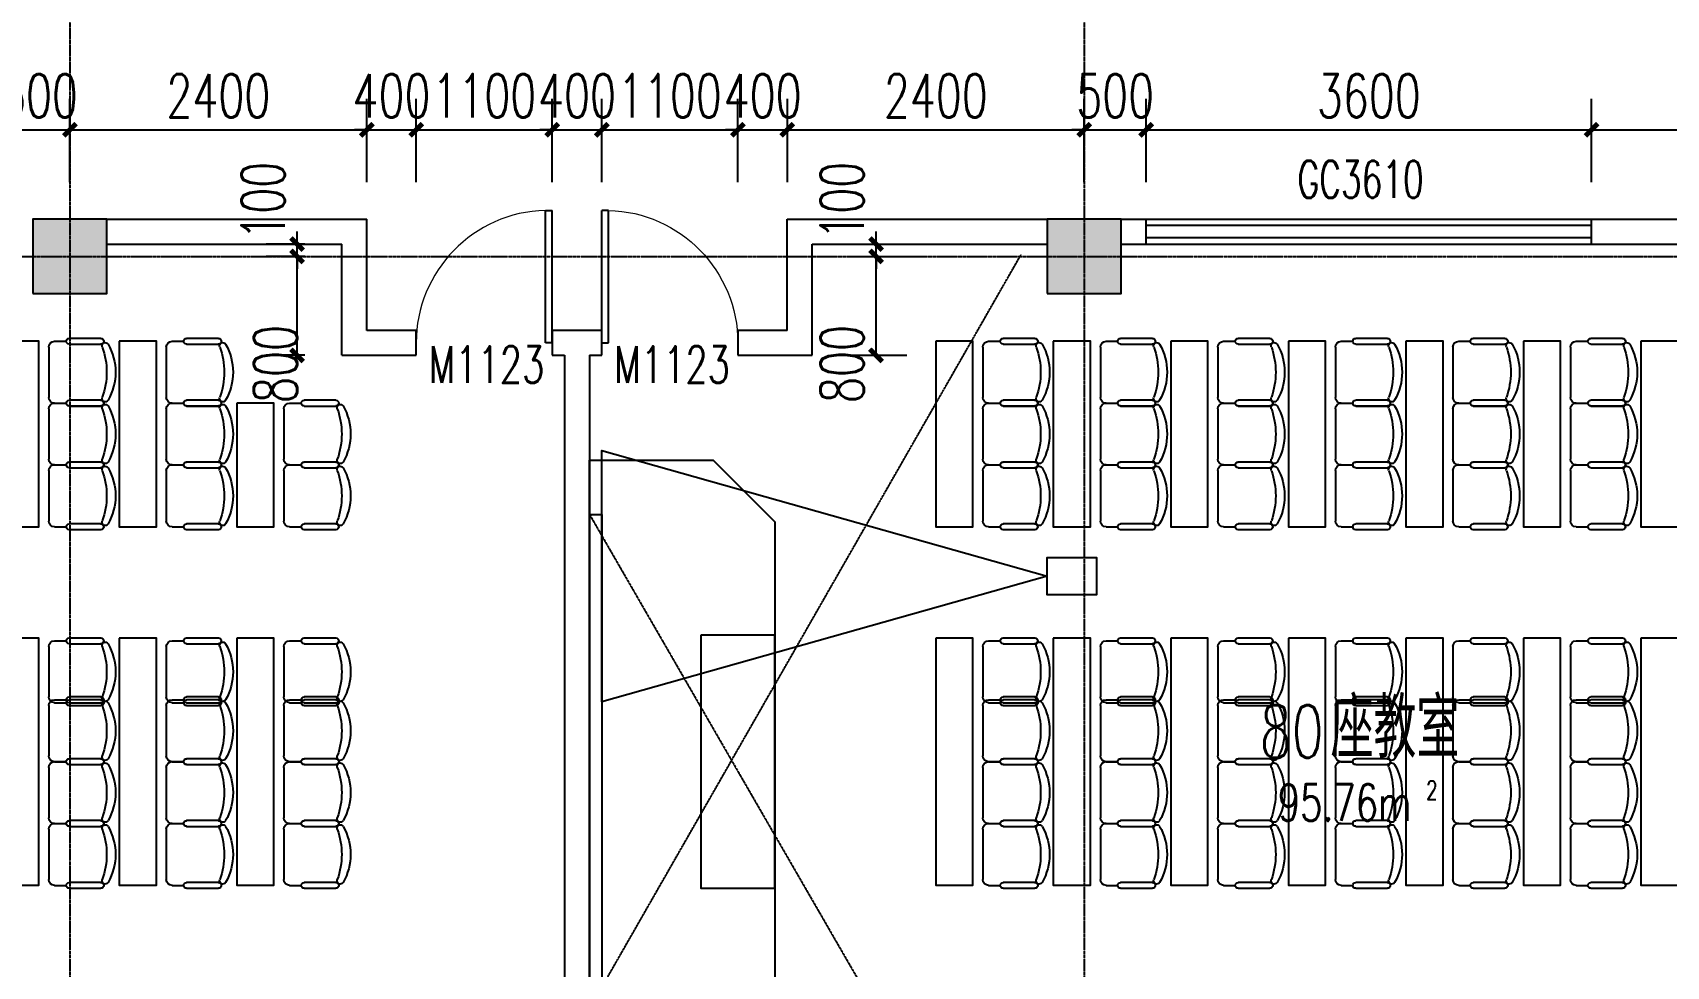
# Model space of a CAD drawing. Header units: millimetres. Extents: x 0 to 118900, y 0 to 84100.
# Drawn here: x 53398 to 66603, y 58048 to 65599 of the extents above; entities that cross this region are included whole.
import ezdxf

# ---------------------------------------------------------------- set-up
doc = ezdxf.new("R2010")
doc.units = ezdxf.units.MM
doc.linetypes.add('DASH', pattern=[0.35, 0.25, -0.1])
doc.linetypes.add('DOTE', pattern=[2.42, 2, -0.2, 0.02, -0.2])
for name, color, linetype in [('COLUMN', 2, 'Continuous'), ('DOOR', 4, 'Continuous'), ('DOTE', 1, 'DOTE'), ('FUR', 36, 'Continuous'), ('PUB_DIM', 3, 'Continuous'), ('PUB_HATCH', 8, 'Continuous'), ('SEE', 5, 'Continuous'), ('SPACE', 7, 'Continuous'), ('WALL', 2, 'Continuous'), ('WINDOW', 4, 'Continuous'), ('WINDOW_TEXT', 7, 'Continuous')]:
    doc.layers.add(name, color=color, linetype=linetype)
doc.styles.add('_TCH_SPACE', font='SIMPLEX', dxfattribs={"height": 5, "bigfont": 'GBCBIG'})
doc.styles.add('_TCH_WINDOW', font='SIMPLEX', dxfattribs={"height": 3.5, "bigfont": 'GBCBIG'})
doc.styles.add('DIM_FONT', font='SIMPLEX', dxfattribs={"width": 0.7, "bigfont": 'GBCBIG'})
doc.styles.add('仿宋单线', font='tjromans.shx', dxfattribs={"width": 0.65, "bigfont": 'tjhztxt.shx'})
doc.dimstyles.new('_TCH_ARCH&&100', dxfattribs={"dimtxt": 350, "dimasz": 100, "dimexe": 250, "dimexo": 300, "dimgap": 100, "dimtad": 1, "dimdec": 0, "dimzin": 0, "dimdsep": 46, "dimtxsty": 'DIM_FONT', "dimblk": 'ARCHTICK', "dimcen": 0.09, "dimclrt": 7, "dimazin": 2, "dimtfac": 1, "dimtdec": 0, "dimtix": 1, "dimtmove": 2, "dimatfit": 3, "dimldrblk": 'ARCHTICK', "dimfxl": 1, "dimtolj": 1, "dimtzin": 0, "dimarcsym": 0})

# ---------------------------------------------------------------- blocks, each defined once
blk = doc.blocks.new('A$C2A1F14C1')
for p, q in [((137, 228), (351, 228)), ((0, -170), (0, 170)), ((39, 209), (117, 209)), ((351, 189), (137, 189)), ((39, -209), (117, -209)), ((137, -189), (351, -189)), ((351, -228), (137, -228))]:
    blk.add_line(p, q)
for centre, radius, start, end in [((137, 209), 19.5, 90, 270), ((351, 209), 19.5, 270, 90), ((39, 170), 39, 90, 180), ((381, 178), 21.9, 31.8908, 201.2393), ((-116, 0), 506, 340.4246, 19.5754), ((68, 0), 382, 330.2912, 29.7088), ((39, -170), 39, 180, 270), ((137, -209), 19.5, 90, 270), ((351, -209), 19.5, 270, 90), ((381, -178), 21.9, 158.7607, 328.1092)]:
    blk.add_arc(centre, radius, start, end)
blk = doc.blocks.new('80 SEATS')
at = {"layer": 'FUR'}
for points in [[(1068065, 1663756), (1068065, 1662256), (1067765, 1662256), (1067765, 1663756), (1068065, 1663756)], [(1069015, 1663756), (1069015, 1662256), (1068715, 1662256), (1068715, 1663756), (1069015, 1663756)], [(1069965, 1663756), (1069965, 1662256), (1069665, 1662256), (1069665, 1663756), (1069965, 1663756)], [(1070915, 1663756), (1070915, 1662256), (1070615, 1662256), (1070615, 1663756), (1070915, 1663756)], [(1071865, 1663756), (1071865, 1662256), (1071565, 1662256), (1071565, 1663756), (1071865, 1663756)], [(1072815, 1663756), (1072815, 1662256), (1072515, 1662256), (1072515, 1663756), (1072815, 1663756)], [(1073765, 1663756), (1073765, 1662256), (1073465, 1662256), (1073465, 1663756), (1073765, 1663756)], [(1074715, 1663756), (1074715, 1662256), (1074415, 1662256), (1074415, 1663756), (1074715, 1663756)], [(1075665, 1663756), (1075665, 1662256), (1075365, 1662256), (1075365, 1663756), (1075665, 1663756)], [(1077565, 1659332), (1077565, 1661379), (1076965, 1661379), (1076965, 1659332), (1077565, 1659332)], [(1069015, 1659356), (1069015, 1661356), (1068715, 1661356), (1068715, 1659356), (1069015, 1659356)], [(1069965, 1659356), (1069965, 1661356), (1069665, 1661356), (1069665, 1659356), (1069965, 1659356)], [(1070915, 1659356), (1070915, 1661356), (1070615, 1661356), (1070615, 1659356), (1070915, 1659356)], [(1071865, 1659356), (1071865, 1661356), (1071565, 1661356), (1071565, 1659356), (1071865, 1659356)], [(1072815, 1659356), (1072815, 1661356), (1072515, 1661356), (1072515, 1659356), (1072815, 1659356)], [(1073765, 1659356), (1073765, 1661356), (1073465, 1661356), (1073465, 1659356), (1073765, 1659356)], [(1074715, 1659356), (1074715, 1661356), (1074415, 1661356), (1074415, 1659356), (1074715, 1659356)], [(1075665, 1659356), (1075665, 1661356), (1075365, 1661356), (1075365, 1659356), (1075665, 1659356)], [(1069015, 1657456), (1069015, 1658456), (1068715, 1658456), (1068715, 1657456), (1069015, 1657456)], [(1069965, 1656956), (1069965, 1658456), (1069665, 1658456), (1069665, 1656956), (1069965, 1656956)], [(1070915, 1656956), (1070915, 1658456), (1070615, 1658456), (1070615, 1656956), (1070915, 1656956)], [(1071865, 1656956), (1071865, 1658456), (1071565, 1658456), (1071565, 1656956), (1071865, 1656956)], [(1072815, 1656956), (1072815, 1658456), (1072515, 1658456), (1072515, 1656956), (1072815, 1656956)], [(1073765, 1656956), (1073765, 1658456), (1073465, 1658456), (1073465, 1656956), (1073765, 1656956)], [(1074715, 1656956), (1074715, 1658456), (1074415, 1658456), (1074415, 1656956), (1074715, 1656956)], [(1075665, 1656956), (1075665, 1658456), (1075365, 1658456), (1075365, 1656956), (1075665, 1656956)]]:
    blk.add_lwpolyline(points, dxfattribs=at)
for points in [[(1077465, 1662794), (1078465, 1662794), (1078465, 1657917), (1077465, 1657917), (1076965, 1658417), (1076965, 1662294)], [(1078365, 1658356), (1078365, 1662356), (1078465, 1662356), (1078465, 1658356)]]:
    blk.add_lwpolyline(points, close=True, dxfattribs=at)
at = {"layer": 'SEE', "linetype": 'DASH'}
for p, q in [((1078465, 1658356), (1075117, 1664156)), ((1078465, 1662356), (1074976, 1656256))]:
    blk.add_line(p, q, dxfattribs=at)
at = {"layer": 'SEE'}
blk.add_lwpolyline([(1074765, 1658856), (1074765, 1658706), (1074365, 1658706), (1074365, 1659006), (1074765, 1659006), (1074765, 1658856), (1078365, 1659871), (1078365, 1657840)], close=True, dxfattribs=at)
at = {"layer": 'FUR', "extrusion": (0, 0, -1), "xscale": -1.198432564735413, "yscale": 1.198432445181377, "zscale": -1.198432564735413, "rotation": 180}
for p in [(-1067685, 1663506), (-1068635, 1663506), (-1069585, 1663506), (-1070535, 1663506), (-1071485, 1663506), (-1072435, 1663506), (-1073385, 1663506), (-1074335, 1663506), (-1075285, 1663506), (-1067685, 1663006), (-1068635, 1663006), (-1069585, 1663006), (-1070535, 1663006), (-1071485, 1663006), (-1072435, 1663006), (-1073385, 1663006), (-1074335, 1663006), (-1075285, 1663006), (-1067685, 1662506), (-1068635, 1662506), (-1069585, 1662506), (-1070535, 1662506), (-1071485, 1662506), (-1072435, 1662506), (-1073385, 1662506), (-1074335, 1662506), (-1075285, 1662506)]:
    blk.add_blockref('A$C2A1F14C1', p, dxfattribs=at)
at = {"layer": 'FUR', "xscale": -1.198432564735413, "yscale": 1.198432445181377, "zscale": 1.198432564735413}
for p in [(1068635, 1661106), (1069585, 1661106), (1070535, 1661106), (1071485, 1661106), (1072435, 1661106), (1073385, 1661106), (1074335, 1661106), (1075285, 1661106), (1068635, 1660606), (1069585, 1660606), (1070535, 1660606), (1071485, 1660606), (1072435, 1660606), (1073385, 1660606), (1074335, 1660606), (1075285, 1660606), (1068635, 1660106), (1069585, 1660106), (1070535, 1660106), (1071485, 1660106), (1072435, 1660106), (1073385, 1660106), (1074335, 1660106), (1075285, 1660106), (1068635, 1659629), (1069585, 1659629), (1070535, 1659629), (1071485, 1659629), (1072435, 1659629), (1073385, 1659629), (1074335, 1659629), (1075285, 1659629), (1068635, 1658206), (1069585, 1658206), (1070535, 1658206), (1071485, 1658206), (1072435, 1658206), (1073385, 1658206), (1074335, 1658206), (1075285, 1658206), (1068635, 1657706), (1069585, 1657706), (1070535, 1657706), (1071485, 1657706), (1072435, 1657706), (1073385, 1657706), (1074335, 1657706), (1075285, 1657706), (1069585, 1657206), (1070535, 1657206), (1071485, 1657206), (1072435, 1657206), (1073385, 1657206), (1074335, 1657206), (1075285, 1657206)]:
    blk.add_blockref('A$C2A1F14C1', p, dxfattribs=at)
blk = doc.blocks.new('WD-HIGH')
at = {"layer": 'WINDOW'}
for p, q in [((1050564, 1525426), (1050564, 1525626)), ((1054164, 1525426), (1054164, 1525626))]:
    blk.add_line(p, q, dxfattribs=at)
at = {"layer": 'WINDOW', "linetype": 'DASH', "extrusion": (0, 0, -1)}
for p, q in [((1054164, 1525576), (1050564, 1525576)), ((1054164, 1525476), (1050564, 1525476))]:
    blk.add_line(p, q, dxfattribs=at)
at = {"layer": 'WINDOW_TEXT', "style": '仿宋单线', "width": 0.65}
blk.add_text('GC3610', height=300, dxfattribs=at).set_placement((1051788, 1525799))
blk = doc.blocks.new('AXIS-NET-07')
at = {"layer": 'DOTE'}
for p, q in [((760744, 1612362.8), (760744, 1540152.8)), ((768944, 1612362.8), (768944, 1540152.8)), ((716444, 1598052.8), (796044, 1598052.8))]:
    blk.add_line(p, q, dxfattribs=at)
blk = doc.blocks.new('_FZH')
blk.add_lwpolyline([(-0.5, -0.5), (0.5, -0.5), (0.5, 0.5), (-0.5, 0.5)], close=True)
at = {"layer": 'PUB_HATCH'}
blk.add_solid([(-0.5, -0.5), (0.5, -0.5), (-0.5, 0.5), (0.5, 0.5)], dxfattribs=at)
blk = doc.blocks.new('$DorLib2D$00000001')
for p, q in [((0.45, 0.975), (0.5, 0.975)), ((0.45, 0), (0.45, 0.975)), ((0.5, 0), (0.5, 0.975)), ((0.5, 0), (0.45, 0))]:
    blk.add_line(p, q)
at = {"lineweight": 13}
blk.add_arc((0.475, 0), 0.975, 91.4693, 180, dxfattribs=at)
blk = doc.blocks.new('_ArchTick')
at = {"color": 0, "linetype": 'ByBlock', "const_width": 0.4}
blk.add_lwpolyline([(-0.5, -0.5), (0.5, 0.5)], dxfattribs=at)
blk = doc.blocks.new('*D130')
at = {"layer": 'Defpoints', "color": 0, "transparency": 16777216}
for p in [(55535, 63790), (55898, 63790), (55898, 62990)]:
    blk.add_point(p, dxfattribs=at)
at = {"layer": 'PUB_DIM', "color": 0, "lineweight": -2, "transparency": 16777216}
for p, q in [((55598, 63790), (55285, 63790)), ((55535, 62990), (55535, 63790)), ((55598, 62990), (55285, 62990))]:
    blk.add_line(p, q, dxfattribs=at)
at = {"layer": 'PUB_DIM', "color": 0, "lineweight": -2, "transparency": 16777216, "xscale": 100, "yscale": 100, "zscale": 100}
for p, rotation in [((55535, 63790), 90), ((55535, 62990), 270)]:
    blk.add_blockref('_ArchTick', p, dxfattribs=dict(at, rotation=rotation))
at = {"layer": 'PUB_DIM', "color": 7, "transparency": 16777216, "insert": (55360, 62920), "char_height": 350, "attachment_point": 5, "rotation": 90, "style": 'DIM_FONT'}
blk.add_mtext('\\A1;800', dxfattribs=at)
blk = doc.blocks.new('*D131')
at = {"layer": 'Defpoints', "color": 0, "transparency": 16777216}
for p in [(55535, 63890), (55898, 63890), (55898, 63790)]:
    blk.add_point(p, dxfattribs=at)
at = {"layer": 'PUB_DIM', "color": 0, "lineweight": -2, "transparency": 16777216}
for p, q in [((55535, 63890), (55535, 63990)), ((55598, 63890), (55285, 63890)), ((55598, 63790), (55285, 63790)), ((55535, 63790), (55535, 63890)), ((55535, 63790), (55535, 63690))]:
    blk.add_line(p, q, dxfattribs=at)
at = {"layer": 'PUB_DIM', "color": 0, "lineweight": -2, "transparency": 16777216, "xscale": 100, "yscale": 100, "zscale": 100}
for p, rotation in [((55535, 63890), 270), ((55535, 63790), 90)]:
    blk.add_blockref('_ArchTick', p, dxfattribs=dict(at, rotation=rotation))
at = {"layer": 'PUB_DIM', "color": 7, "transparency": 16777216, "insert": (55260, 64240), "char_height": 350, "attachment_point": 5, "rotation": 90, "style": 'DIM_FONT'}
blk.add_mtext('\\A1;100', dxfattribs=at)
blk = doc.blocks.new('*D132')
at = {"layer": 'Defpoints', "color": 0, "transparency": 16777216}
for p in [(59698, 63790), (60215, 63790), (59698, 62990)]:
    blk.add_point(p, dxfattribs=at)
at = {"layer": 'PUB_DIM', "color": 0, "lineweight": -2, "transparency": 16777216}
for p, q in [((59998, 63790), (60465, 63790)), ((60215, 62990), (60215, 63790)), ((59998, 62990), (60465, 62990))]:
    blk.add_line(p, q, dxfattribs=at)
at = {"layer": 'PUB_DIM', "color": 0, "lineweight": -2, "transparency": 16777216, "xscale": 100, "yscale": 100, "zscale": 100}
for p, rotation in [((60215, 63790), 90), ((60215, 62990), 270)]:
    blk.add_blockref('_ArchTick', p, dxfattribs=dict(at, rotation=rotation))
at = {"layer": 'PUB_DIM', "color": 7, "transparency": 16777216, "insert": (59940, 62920), "char_height": 350, "attachment_point": 5, "rotation": 90, "style": 'DIM_FONT'}
blk.add_mtext('\\A1;800', dxfattribs=at)
blk = doc.blocks.new('*D133')
at = {"layer": 'Defpoints', "color": 0, "transparency": 16777216}
for p in [(59698, 63890), (59698, 63790), (60215, 63890)]:
    blk.add_point(p, dxfattribs=at)
at = {"layer": 'PUB_DIM', "color": 0, "lineweight": -2, "transparency": 16777216}
for p, q in [((60215, 63890), (60215, 63990)), ((59998, 63890), (60465, 63890)), ((59998, 63790), (60465, 63790)), ((60215, 63790), (60215, 63890)), ((60215, 63790), (60215, 63690))]:
    blk.add_line(p, q, dxfattribs=at)
at = {"layer": 'PUB_DIM', "color": 0, "lineweight": -2, "transparency": 16777216, "xscale": 100, "yscale": 100, "zscale": 100}
for p, rotation in [((60215, 63890), 270), ((60215, 63790), 90)]:
    blk.add_blockref('_ArchTick', p, dxfattribs=dict(at, rotation=rotation))
at = {"layer": 'PUB_DIM', "color": 7, "transparency": 16777216, "insert": (59940, 64240), "char_height": 350, "attachment_point": 5, "rotation": 90, "style": 'DIM_FONT'}
blk.add_mtext('\\A1;100', dxfattribs=at)
blk = doc.blocks.new('*D627')
at = {"layer": 'Defpoints', "color": 0, "transparency": 16777216}
for p in [(53698, 64814), (53198, 64090), (53698, 64090)]:
    blk.add_point(p, dxfattribs=at)
at = {"layer": 'PUB_DIM', "color": 0, "lineweight": -2, "transparency": 16777216}
for p, q in [((53198, 64390), (53198, 65064)), ((53698, 64390), (53698, 65064)), ((53198, 64814), (53098, 64814)), ((53198, 64814), (53698, 64814)), ((53698, 64814), (53798, 64814))]:
    blk.add_line(p, q, dxfattribs=at)
at = {"layer": 'PUB_DIM', "color": 0, "lineweight": -2, "transparency": 16777216, "xscale": 100, "yscale": 100, "zscale": 100}
blk.add_blockref('_ArchTick', (53198, 64814), dxfattribs=at)
at = {"layer": 'PUB_DIM', "color": 0, "lineweight": -2, "transparency": 16777216, "xscale": 100, "yscale": 100, "zscale": 100, "rotation": 180}
blk.add_blockref('_ArchTick', (53698, 64814), dxfattribs=at)
at = {"layer": 'PUB_DIM', "color": 7, "transparency": 16777216, "insert": (53448, 65089), "char_height": 350, "attachment_point": 5, "style": 'DIM_FONT'}
blk.add_mtext('\\A1;500', dxfattribs=at)
blk = doc.blocks.new('*D628')
at = {"layer": 'Defpoints', "color": 0, "transparency": 16777216}
for p in [(56098, 64814), (53698, 64090), (56098, 64090)]:
    blk.add_point(p, dxfattribs=at)
at = {"layer": 'PUB_DIM', "color": 0, "lineweight": -2, "transparency": 16777216}
for p, q in [((53698, 64390), (53698, 65064)), ((56098, 64390), (56098, 65064)), ((53698, 64814), (56098, 64814))]:
    blk.add_line(p, q, dxfattribs=at)
at = {"layer": 'PUB_DIM', "color": 0, "lineweight": -2, "transparency": 16777216, "xscale": 100, "yscale": 100, "zscale": 100, "rotation": 180}
blk.add_blockref('_ArchTick', (53698, 64814), dxfattribs=at)
at = {"layer": 'PUB_DIM', "color": 0, "lineweight": -2, "transparency": 16777216, "xscale": 100, "yscale": 100, "zscale": 100}
blk.add_blockref('_ArchTick', (56098, 64814), dxfattribs=at)
at = {"layer": 'PUB_DIM', "color": 7, "transparency": 16777216, "insert": (54898, 65089), "char_height": 350, "attachment_point": 5, "style": 'DIM_FONT'}
blk.add_mtext('\\A1;2400', dxfattribs=at)
blk = doc.blocks.new('*D629')
at = {"layer": 'Defpoints', "color": 0, "transparency": 16777216}
for p in [(56498, 64814), (56098, 64090), (56498, 64090)]:
    blk.add_point(p, dxfattribs=at)
at = {"layer": 'PUB_DIM', "color": 0, "lineweight": -2, "transparency": 16777216}
for p, q in [((56098, 64390), (56098, 65064)), ((56498, 64390), (56498, 65064)), ((56098, 64814), (55998, 64814)), ((56098, 64814), (56498, 64814)), ((56498, 64814), (56598, 64814))]:
    blk.add_line(p, q, dxfattribs=at)
at = {"layer": 'PUB_DIM', "color": 0, "lineweight": -2, "transparency": 16777216, "xscale": 100, "yscale": 100, "zscale": 100}
blk.add_blockref('_ArchTick', (56098, 64814), dxfattribs=at)
at = {"layer": 'PUB_DIM', "color": 0, "lineweight": -2, "transparency": 16777216, "xscale": 100, "yscale": 100, "zscale": 100, "rotation": 180}
blk.add_blockref('_ArchTick', (56498, 64814), dxfattribs=at)
at = {"layer": 'PUB_DIM', "color": 7, "transparency": 16777216, "insert": (56298, 65089), "char_height": 350, "attachment_point": 5, "style": 'DIM_FONT'}
blk.add_mtext('\\A1;400', dxfattribs=at)
blk = doc.blocks.new('*D630')
at = {"layer": 'Defpoints', "color": 0, "transparency": 16777216}
for p in [(57598, 64814), (56498, 64090), (57598, 64090)]:
    blk.add_point(p, dxfattribs=at)
at = {"layer": 'PUB_DIM', "color": 0, "lineweight": -2, "transparency": 16777216}
for p, q in [((56498, 64390), (56498, 65064)), ((57598, 64390), (57598, 65064)), ((56498, 64814), (57598, 64814))]:
    blk.add_line(p, q, dxfattribs=at)
at = {"layer": 'PUB_DIM', "color": 0, "lineweight": -2, "transparency": 16777216, "xscale": 100, "yscale": 100, "zscale": 100, "rotation": 180}
blk.add_blockref('_ArchTick', (56498, 64814), dxfattribs=at)
at = {"layer": 'PUB_DIM', "color": 0, "lineweight": -2, "transparency": 16777216, "xscale": 100, "yscale": 100, "zscale": 100}
blk.add_blockref('_ArchTick', (57598, 64814), dxfattribs=at)
at = {"layer": 'PUB_DIM', "color": 7, "transparency": 16777216, "insert": (57048, 65089), "char_height": 350, "attachment_point": 5, "style": 'DIM_FONT'}
blk.add_mtext('\\A1;1100', dxfattribs=at)
blk = doc.blocks.new('*D631')
at = {"layer": 'Defpoints', "color": 0, "transparency": 16777216}
for p in [(57998, 64814), (57598, 64090), (57998, 64090)]:
    blk.add_point(p, dxfattribs=at)
at = {"layer": 'PUB_DIM', "color": 0, "lineweight": -2, "transparency": 16777216}
for p, q in [((57598, 64390), (57598, 65064)), ((57998, 64390), (57998, 65064)), ((57598, 64814), (57498, 64814)), ((57598, 64814), (57998, 64814)), ((57998, 64814), (58098, 64814))]:
    blk.add_line(p, q, dxfattribs=at)
at = {"layer": 'PUB_DIM', "color": 0, "lineweight": -2, "transparency": 16777216, "xscale": 100, "yscale": 100, "zscale": 100}
blk.add_blockref('_ArchTick', (57598, 64814), dxfattribs=at)
at = {"layer": 'PUB_DIM', "color": 0, "lineweight": -2, "transparency": 16777216, "xscale": 100, "yscale": 100, "zscale": 100, "rotation": 180}
blk.add_blockref('_ArchTick', (57998, 64814), dxfattribs=at)
at = {"layer": 'PUB_DIM', "color": 7, "transparency": 16777216, "insert": (57798, 65089), "char_height": 350, "attachment_point": 5, "style": 'DIM_FONT'}
blk.add_mtext('\\A1;400', dxfattribs=at)
blk = doc.blocks.new('*D632')
at = {"layer": 'Defpoints', "color": 0, "transparency": 16777216}
for p in [(59098, 64814), (57998, 64090), (59098, 64090)]:
    blk.add_point(p, dxfattribs=at)
at = {"layer": 'PUB_DIM', "color": 0, "lineweight": -2, "transparency": 16777216}
for p, q in [((57998, 64390), (57998, 65064)), ((59098, 64390), (59098, 65064)), ((57998, 64814), (59098, 64814))]:
    blk.add_line(p, q, dxfattribs=at)
at = {"layer": 'PUB_DIM', "color": 0, "lineweight": -2, "transparency": 16777216, "xscale": 100, "yscale": 100, "zscale": 100, "rotation": 180}
blk.add_blockref('_ArchTick', (57998, 64814), dxfattribs=at)
at = {"layer": 'PUB_DIM', "color": 0, "lineweight": -2, "transparency": 16777216, "xscale": 100, "yscale": 100, "zscale": 100}
blk.add_blockref('_ArchTick', (59098, 64814), dxfattribs=at)
at = {"layer": 'PUB_DIM', "color": 7, "transparency": 16777216, "insert": (58548, 65089), "char_height": 350, "attachment_point": 5, "style": 'DIM_FONT'}
blk.add_mtext('\\A1;1100', dxfattribs=at)
blk = doc.blocks.new('*D633')
at = {"layer": 'Defpoints', "color": 0, "transparency": 16777216}
for p in [(59498, 64814), (59098, 64090), (59498, 64090)]:
    blk.add_point(p, dxfattribs=at)
at = {"layer": 'PUB_DIM', "color": 0, "lineweight": -2, "transparency": 16777216}
for p, q in [((59098, 64390), (59098, 65064)), ((59498, 64390), (59498, 65064)), ((59098, 64814), (58998, 64814)), ((59098, 64814), (59498, 64814)), ((59498, 64814), (59598, 64814))]:
    blk.add_line(p, q, dxfattribs=at)
at = {"layer": 'PUB_DIM', "color": 0, "lineweight": -2, "transparency": 16777216, "xscale": 100, "yscale": 100, "zscale": 100}
blk.add_blockref('_ArchTick', (59098, 64814), dxfattribs=at)
at = {"layer": 'PUB_DIM', "color": 0, "lineweight": -2, "transparency": 16777216, "xscale": 100, "yscale": 100, "zscale": 100, "rotation": 180}
blk.add_blockref('_ArchTick', (59498, 64814), dxfattribs=at)
at = {"layer": 'PUB_DIM', "color": 7, "transparency": 16777216, "insert": (59298, 65089), "char_height": 350, "attachment_point": 5, "style": 'DIM_FONT'}
blk.add_mtext('\\A1;400', dxfattribs=at)
blk = doc.blocks.new('*D634')
at = {"layer": 'Defpoints', "color": 0, "transparency": 16777216}
for p in [(61898, 64814), (59498, 64090), (61898, 64090)]:
    blk.add_point(p, dxfattribs=at)
at = {"layer": 'PUB_DIM', "color": 0, "lineweight": -2, "transparency": 16777216}
for p, q in [((59498, 64390), (59498, 65064)), ((61898, 64390), (61898, 65064)), ((59498, 64814), (61898, 64814))]:
    blk.add_line(p, q, dxfattribs=at)
at = {"layer": 'PUB_DIM', "color": 0, "lineweight": -2, "transparency": 16777216, "xscale": 100, "yscale": 100, "zscale": 100, "rotation": 180}
blk.add_blockref('_ArchTick', (59498, 64814), dxfattribs=at)
at = {"layer": 'PUB_DIM', "color": 0, "lineweight": -2, "transparency": 16777216, "xscale": 100, "yscale": 100, "zscale": 100}
blk.add_blockref('_ArchTick', (61898, 64814), dxfattribs=at)
at = {"layer": 'PUB_DIM', "color": 7, "transparency": 16777216, "insert": (60698, 65089), "char_height": 350, "attachment_point": 5, "style": 'DIM_FONT'}
blk.add_mtext('\\A1;2400', dxfattribs=at)
blk = doc.blocks.new('*D635')
at = {"layer": 'Defpoints', "color": 0, "transparency": 16777216}
for p in [(62398, 64814), (61898, 64090), (62398, 64090)]:
    blk.add_point(p, dxfattribs=at)
at = {"layer": 'PUB_DIM', "color": 0, "lineweight": -2, "transparency": 16777216}
for p, q in [((61898, 64390), (61898, 65064)), ((62398, 64390), (62398, 65064)), ((61898, 64814), (61798, 64814)), ((61898, 64814), (62398, 64814)), ((62398, 64814), (62498, 64814))]:
    blk.add_line(p, q, dxfattribs=at)
at = {"layer": 'PUB_DIM', "color": 0, "lineweight": -2, "transparency": 16777216, "xscale": 100, "yscale": 100, "zscale": 100}
blk.add_blockref('_ArchTick', (61898, 64814), dxfattribs=at)
at = {"layer": 'PUB_DIM', "color": 0, "lineweight": -2, "transparency": 16777216, "xscale": 100, "yscale": 100, "zscale": 100, "rotation": 180}
blk.add_blockref('_ArchTick', (62398, 64814), dxfattribs=at)
at = {"layer": 'PUB_DIM', "color": 7, "transparency": 16777216, "insert": (62148, 65089), "char_height": 350, "attachment_point": 5, "style": 'DIM_FONT'}
blk.add_mtext('\\A1;500', dxfattribs=at)
blk = doc.blocks.new('*D636')
at = {"layer": 'Defpoints', "color": 0, "transparency": 16777216}
for p in [(65998, 64814), (62398, 64090), (65998, 64090)]:
    blk.add_point(p, dxfattribs=at)
at = {"layer": 'PUB_DIM', "color": 0, "lineweight": -2, "transparency": 16777216}
for p, q in [((62398, 64390), (62398, 65064)), ((65998, 64390), (65998, 65064)), ((62398, 64814), (65998, 64814))]:
    blk.add_line(p, q, dxfattribs=at)
at = {"layer": 'PUB_DIM', "color": 0, "lineweight": -2, "transparency": 16777216, "xscale": 100, "yscale": 100, "zscale": 100, "rotation": 180}
blk.add_blockref('_ArchTick', (62398, 64814), dxfattribs=at)
at = {"layer": 'PUB_DIM', "color": 0, "lineweight": -2, "transparency": 16777216, "xscale": 100, "yscale": 100, "zscale": 100}
blk.add_blockref('_ArchTick', (65998, 64814), dxfattribs=at)
at = {"layer": 'PUB_DIM', "color": 7, "transparency": 16777216, "insert": (64198, 65089), "char_height": 350, "attachment_point": 5, "style": 'DIM_FONT'}
blk.add_mtext('\\A1;3600', dxfattribs=at)
blk = doc.blocks.new('*D637')
at = {"layer": 'Defpoints', "color": 0, "transparency": 16777216}
for p in [(68198, 64814), (65998, 64090), (68198, 64090)]:
    blk.add_point(p, dxfattribs=at)
at = {"layer": 'PUB_DIM', "color": 0, "lineweight": -2, "transparency": 16777216}
for p, q in [((65998, 64390), (65998, 65064)), ((68198, 64390), (68198, 65064)), ((65998, 64814), (68198, 64814))]:
    blk.add_line(p, q, dxfattribs=at)
at = {"layer": 'PUB_DIM', "color": 0, "lineweight": -2, "transparency": 16777216, "xscale": 100, "yscale": 100, "zscale": 100, "rotation": 180}
blk.add_blockref('_ArchTick', (65998, 64814), dxfattribs=at)
at = {"layer": 'PUB_DIM', "color": 0, "lineweight": -2, "transparency": 16777216, "xscale": 100, "yscale": 100, "zscale": 100}
blk.add_blockref('_ArchTick', (68198, 64814), dxfattribs=at)
at = {"layer": 'PUB_DIM', "color": 7, "transparency": 16777216, "insert": (67098, 65089), "char_height": 350, "attachment_point": 5, "style": 'DIM_FONT'}
blk.add_mtext('\\A1;2200', dxfattribs=at)

msp = doc.modelspace()

# ---------------------------------------------------------------- linework, layer by layer
at = {"layer": 'WALL'}
for p, q in [((53997.6, 64089.9), (56097.6, 64089.9)), ((56097.6, 63189.9), (56097.6, 64089.9)), ((59497.6, 64089.9), (61597.6, 64089.9)), ((59497.6, 63189.9), (59497.6, 64089.9)), ((62197.6, 64089.9), (68197.6, 64089.9)), ((53997.6, 63889.9), (55897.6, 63889.9)), ((55897.6, 62989.9), (55897.6, 63889.9)), ((59697.6, 63889.9), (61597.6, 63889.9)), ((59697.6, 62989.9), (59697.6, 63889.9)), ((62197.6, 63889.9), (67997.6, 63889.9)), ((56497.6, 63189.9), (56097.6, 63189.9)), ((56497.6, 62989.9), (56497.6, 63189.9)), ((57797.6, 63189.9), (57597.6, 63189.9)), ((57597.6, 63189.9), (57597.6, 62989.9)), ((57997.6, 63189.9), (57797.6, 63189.9)), ((57997.6, 62989.9), (57997.6, 63189.9)), ((59497.6, 63189.9), (59097.6, 63189.9)), ((59097.6, 63189.9), (59097.6, 62989.9)), ((55897.6, 62989.9), (56497.6, 62989.9)), ((57597.6, 62989.9), (57697.6, 62989.9)), ((57697.6, 62989.9), (57697.6, 55889.9)), ((57897.6, 62989.9), (57897.6, 55889.9)), ((57897.6, 62989.9), (57997.6, 62989.9)), ((59097.6, 62989.9), (59697.6, 62989.9))]:
    msp.add_line(p, q, dxfattribs=at)

# ---------------------------------------------------------------- block references
at = {"layer": 'COLUMN', "xscale": 600, "yscale": 600, "zscale": 600}
for p in [(53697.6, 63789.9), (61897.6, 63789.9)]:
    msp.add_blockref('_FZH', p, dxfattribs=at)
at = {"layer": 'DOOR'}
ref = msp.add_blockref('$DorLib2D$00000001', (57047.6, 63089.9), dxfattribs=dict(at, xscale=-1100, yscale=-1100, zscale=-1100, rotation=180))
ref.add_attrib('A', 'M1123', (56597.6, 62766.1), dxfattribs={"layer": 'WINDOW_TEXT', "ltscale": 20, "height": 297.5, "style": '_TCH_WINDOW', "width": 0.705882})
ref = msp.add_blockref('$DorLib2D$00000001', (58547.6, 63089.9), dxfattribs=dict(at, xscale=-1100, yscale=1100, zscale=-1100))
ref.add_attrib('A', 'M1123', (58097.6, 62766.1), dxfattribs={"layer": 'WINDOW_TEXT', "ltscale": 20, "height": 297.5, "style": '_TCH_WINDOW', "width": 0.705882})
at = {"layer": 'DOTE'}
msp.add_blockref('AXIS-NET-07', (-707046.5, -1534262.9), dxfattribs=at)
at = {"layer": 'SEE', "rotation": 180}
for p in [(1124062.9, 1720059.4), (1136362.9, 1720059.4)]:
    msp.add_blockref('80 SEATS', p, dxfattribs=at)
at = {"layer": 'WINDOW'}
msp.add_blockref('WD-HIGH', (-988166, -1461536.1), dxfattribs=at)

# ---------------------------------------------------------------- texts
at = {"layer": 'SPACE', "style": '_TCH_SPACE'}
msp.add_text('座教室', height=482.27, dxfattribs=at).set_placement((63888.9, 59735.6))
at = {"layer": 'SPACE', "style": '_TCH_SPACE', "width": 0.705882}
for s, height, p in [('80', 425, (63317.5, 59735.6)), ('95.76m', 297.5, (63462.9, 59223.7)), ('2', 148.8, (64662.9, 59398.7))]:
    msp.add_text(s, height=height, dxfattribs=at).set_placement(p)

# ---------------------------------------------------------------- dimensions: what is measured, and where the dimension line sits
at = {"layer": 'PUB_DIM'}
for p1, p2, picture, middle in [((53197.6, 64089.9), (53697.6, 64089.9), '*D627', (53447.6, 65088.7)), ((53697.6, 64089.9), (56097.6, 64089.9), '*D628', (54897.6, 65088.7)), ((56097.6, 64089.9), (56497.6, 64089.9), '*D629', (56297.6, 65088.7)), ((56497.6, 64089.9), (57597.6, 64089.9), '*D630', (57047.6, 65088.7)), ((57597.6, 64089.9), (57997.6, 64089.9), '*D631', (57797.6, 65088.7)), ((57997.6, 64089.9), (59097.6, 64089.9), '*D632', (58547.6, 65088.7)), ((59097.6, 64089.9), (59497.6, 64089.9), '*D633', (59297.6, 65088.7)), ((59497.6, 64089.9), (61897.6, 64089.9), '*D634', (60697.6, 65088.7)), ((61897.6, 64089.9), (62397.6, 64089.9), '*D635', (62147.6, 65088.7)), ((62397.6, 64089.9), (65997.6, 64089.9), '*D636', (64197.6, 65088.7)), ((65997.6, 64089.9), (68197.6, 64089.9), '*D637', (67097.6, 65088.7))]:
    dim = msp.add_aligned_dim(p1=p1, p2=p2, distance=723.8, dimstyle='_TCH_ARCH&&100', dxfattribs=at)
    dim.commit()
    dim.dimension.update_dxf_attribs({"geometry": picture, "text_midpoint": middle})
for base, p1, p2, picture, middle in [((55535.3, 63889.9), (55897.6, 63789.9), (55897.6, 63889.9), '*D131', (55260.3, 64239.9)), ((60215.1, 63889.9), (59697.6, 63789.9), (59697.6, 63889.9), '*D133', (59940.1, 64239.9)), ((55535.3, 63789.9), (55897.6, 62989.9), (55897.6, 63789.9), '*D130', (55360.3, 62919.9)), ((60215.1, 63789.9), (59697.6, 62989.9), (59697.6, 63789.9), '*D132', (59940.1, 62919.9))]:
    dim = msp.add_linear_dim(base=base, p1=p1, p2=p2, angle=90, dimstyle='_TCH_ARCH&&100', dxfattribs=at)
    dim.commit()
    dim.dimension.update_dxf_attribs({"geometry": picture, "text_midpoint": middle, "dimtype": 161})

doc.saveas('drawing.dxf')
